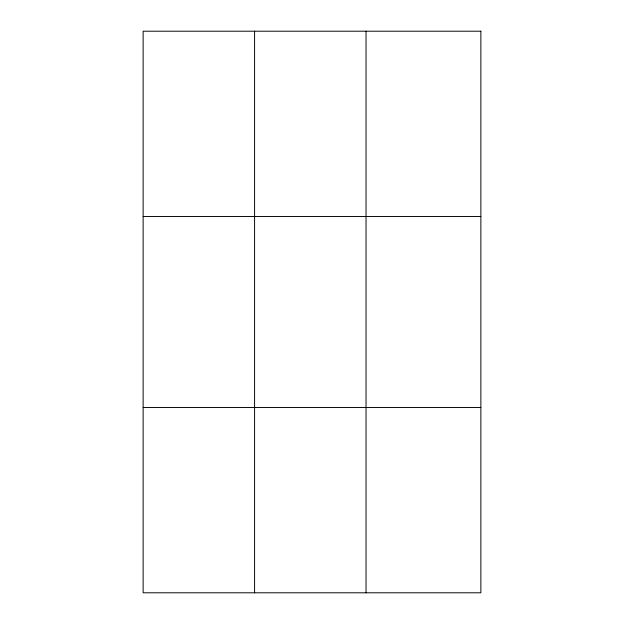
<?xml version="1.0" encoding="UTF-8"?>
<svg xmlns="http://www.w3.org/2000/svg" width="624" height="624" viewBox="0 0 624 624"><rect width="100%" height="100%" fill="white"/><g stroke="black" fill="none" stroke-linecap="round" stroke-linejoin="round"><path stroke-width="0.94" d="M254.584 592.8L254.584 31.2M366.038 592.8L366.038 31.2M143.13 216.528L480.87 216.528M143.13 407.472L480.87 407.472M480.87 31.2L480.87 592.8L143.13 592.8L143.13 31.2L480.87 31.2"/></g></svg>
